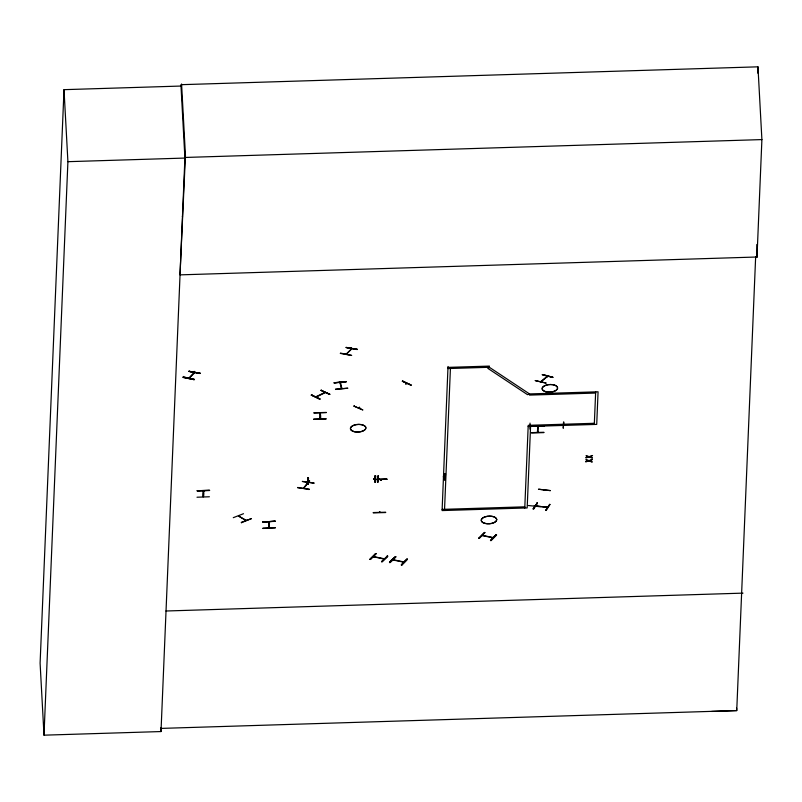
<?xml version="1.0" encoding="UTF-8"?>
<svg xmlns="http://www.w3.org/2000/svg" width="802" height="802" viewBox="0 0 802 802"><rect width="100%" height="100%" fill="white"/><g stroke="black" fill="none" stroke-linecap="round" stroke-linejoin="round"><path stroke-width="1.2" d="M326.083 418.855L313.682 419.165M373.261 512.558L385.662 512.217M385.652 512.548L373.251 512.869M531.475 432.96L543.876 432.619M528.388 505.521L540.317 506.744M197.001 497.23L209.402 496.769M203.197 490.914C201.633 499.245 204.6 498.363 203.628 490.904M181.011 86.045L64.01 89.664L40.1 663.164L44 735.173L161.001 731.554L184.911 158.064L180.931 84.691L757.96 66.827L761.9 139.588L756.998 257.081M44 735.173L67.909 161.683L64.01 89.664M313.953 412.799L326.354 412.418M319.547 418.965L319.878 413.06M320.379 413.561C319.838 411.326 321.843 420.148 319.567 418.544M448.017 366.474L442.092 510.573L527.175 507.937L530.573 426.443M444.549 509.31L450.423 368.489M524.769 508.007L528.217 425.331L594.352 423.286M594.302 424.469L595.665 391.877M757.7 73.072L757.96 66.827M340.519 382.514L340.028 383.095L340.71 383.035M530.022 423.105L529.992 429.14M530.744 426.383L530.272 426.353M563.856 422.063L563.245 428.258L563.545 422.143M307.828 478.062L308.519 478.042L308.179 484.157C308.219 464.498 307.767 496.989 308.339 477.972M307.878 477.982L307.497 484.147M309.592 481.17L308.379 481.23M373.622 479.205L374.745 479.145M375.206 482.002L374.995 475.827L374.584 482.092L375.276 482.082L375.587 475.907L375.276 482.082M377.441 481.942L377.812 475.817L378.444 475.877L378.113 481.982L377.421 482.002L378.023 481.842M377.932 481.912L378.333 475.776M379.496 478.764L378.544 478.754M379.486 479.025L378.323 478.794M381.171 479.776L380.519 479.706L381.15 480.197M379.256 512.388L379.717 511.696L379.747 512.358M381.01 480.328L381.1 479.776M379.757 512.247L379.777 511.816M443.436 476.799L444.549 476.979L443.566 476.769M445.2 479.917L444.679 479.857L444.95 473.721L444.508 479.927L445.2 479.917L445.531 473.771L444.849 473.822M531.836 426.123L544.237 425.772L531.846 426.163M537.811 426.343L537.711 427.005L538.342 426.875M537.43 432.368L537.761 426.423M537.982 432.308L538.242 426.323M309.331 489.12L297.572 487.726M309.121 489.531L297.753 487.456M544.368 490.423L544.167 490.042M183.097 377.381L194.224 379.647L183.097 377.401L183.377 376.489M194.475 379.286L183.357 376.98L194.224 379.647M340.519 353.091L351.687 355.446L340.279 353.411M535.265 380.629L546.202 383.115L535.295 380.559M540.728 381.682L541.861 381.201L541.22 381.772M547.626 376.338L546.984 376.91M339.998 382.634L339.868 381.632M353.903 406.043L362.895 409.962L353.862 406.113L354.364 405.882M311.818 394.925L311.316 395.175L311.747 394.805M268.891 527.886L268.881 527.205M233.272 517.681L243.507 513.711M203.056 491.045L203.738 491.446M202.876 496.478L203.507 496.458M303.387 488.338L304.329 487.766L303.788 488.398M307.397 482.984L307.858 482.463M308.229 482.654L307.878 483.145M268.78 521.912L269.402 521.881L268.78 522.333M268.82 527.335L269.412 527.826L269.332 521.891M375.436 553.661L375.968 553.621L369.872 559.345L370.484 559.465L376.058 553.791L375.436 553.661L369.872 559.345M395.536 556.839L390.073 562.643C386.474 563.094 405.21 549.049 389.993 562.473M479.265 538.152L484.839 532.468M533.14 508.869L537.38 502.884L533.089 508.939L533.751 509.009L537.47 503.044L536.869 502.894M238.515 516.097L246.294 520.378M319.627 418.544L320.188 418.524M303.427 488.278L307.707 482.573M380.609 479.726L380.539 480.258M537.44 431.907L538.062 431.887M188.831 378.113L194.034 372.569M345.933 354.143L346.544 353.652M350.875 349.161L351.426 349.201L351.316 348.138M346.314 354.364L351.807 348.659M530.202 426.123L530.333 426.083M563.365 425.341L562.703 425.321L563.395 425.09M535.726 505.892L547.375 507.476M536.598 506.283L535.636 506.202M546.242 507.095L547.275 507.215M549.901 504.378L545.581 510.363L546.232 510.433L549.961 504.458L549.3 504.388M189.773 377.752L189.152 377.632M194.154 371.486C193.823 374.153 193.783 373.05 194.204 371.426M346.925 353.872L346.374 353.762M540.809 381.562L547.154 376.278L546.864 376.92M547.505 376.439L541.099 381.782M324.71 392.459L315.978 396.789M325.261 392.639L316.168 397.07M314.093 483.025L302.294 481.431L313.903 483.195M303.888 488.318L308.239 482.603M238.465 515.967L245.943 520.518M200.299 373.271L188.901 371.386L200.32 373.291M357.481 349.401L346.053 347.507L357.451 349.381M345.993 354.223L351.777 348.75M375.968 553.621L370.334 559.365M387.286 556.027L381.572 561.751L382.183 561.881L387.757 556.197L381.662 561.681L387.697 556.117L387.135 556.067M389.461 562.513L395.075 556.768M406.875 559.194L401.16 564.929L401.772 565.049C413.692 553.681 403.065 561.23 401.772 565.049M401.722 564.969L407.326 559.305M490.523 540.418L496.097 534.733L490.453 540.548L491.075 540.678L496.638 534.994L496.027 534.874M537.51 431.837L537.47 432.448M308.359 480.989L309.602 480.949M443.305 476.809L444.609 476.729M307.868 483.095L307.808 483.115M359.637 407.606C357.451 408.418 360.95 407.446 359.206 407.396M406.554 383.516L405.922 383.837M317.091 396.639L316.89 396.419M189.392 378.153L194.655 372.689L194.595 371.496M351.256 348.69L350.775 349.191L351.196 348.188M405.491 383.627L405.972 383.857M406.594 383.536L405.782 383.857M534.252 505.751L534.844 505.821M374.574 479.175L373.491 479.185M341.832 388.449L340.469 382.564M359.386 407.396L358.494 407.767L359.476 407.346M329.853 394.273L320.99 390.233L329.421 394.414M321.442 390.163L320.93 390.414L329.853 394.293M311.306 395.155L320.229 399.065L311.687 394.915M203.608 491.576L203.688 491.024M538.202 426.945L537.771 426.955M246.234 520.237L245.171 520.157M241.552 522.653L251.467 518.593L241.222 522.373L241.592 522.754M373.371 556.528L384.338 558.793M384.198 559.034L373.381 556.799M482.253 535.325L493.14 537.541M493.08 537.831L482.263 535.606M403.677 562.172L392.769 559.936M346.103 347.356L357.211 349.562M194.154 373.11L193.974 371.516M189.382 377.541L188.771 378.173M542.172 374.745L552.748 377.501M238.806 515.816L239.587 516.187M334.063 382.965L346.384 381.782M341.782 387.957L341.201 387.907L341.411 388.549M335.467 389.13L347.868 388.198L335.547 389.461M275.256 521.35L262.845 521.891M262.896 528.147L275.307 527.616M756.867 244.49L757.008 257.001L755.644 257.041L736.737 710.582L711.645 711.444M197.202 490.954L209.603 490.513M184.871 157.463L761.9 139.588M67.909 161.683L184.911 158.064M757.008 257.001L179.979 274.865L185.442 155.377L181.573 83.959M448.057 367.376L489.4 366.093L489.35 367.286L448.007 368.559M595.615 393.06L529.47 395.105L529.52 393.922L489.741 367.537L487.766 368.298L527.546 394.684L529.52 393.922L598.071 391.797L596.718 424.398L528.167 426.514M313.943 413.01L326.334 412.589M313.682 419.286L326.093 418.895M442.143 509.38L524.819 506.824M165.964 611.004L742.993 593.129M160.971 728.406L736.737 710.582L736.607 708.116M531.485 432.629L543.886 432.278M374.915 475.987L375.607 475.967M373.501 478.964L374.755 478.934M378.303 479.065L379.526 479.005M374.634 479.676L387.025 479.295M239.156 516.428L239.527 516.207M402.353 381.15L410.885 385.231M393.221 559.716L404.038 561.981M535.796 505.942L547.385 507.255M546.232 510.433L545.651 510.222M550.393 490.583L538.473 489.22L550.302 490.623M406.724 559.245L407.346 559.365M341.351 388.479L340.038 382.604M268.84 527.806L268.84 521.781L268.73 522.403M311.346 395.085L319.727 399.316M350.755 348.028L350.815 349.221M275.307 527.917L262.906 528.458M193.613 372.359L193.653 373.11M182.425 216.159L182.455 216.761M160.801 727.825L161.001 731.554M197.212 490.724L209.613 490.313L197.222 490.744M585.771 461.731L589.019 461.09L592.297 462.002L589.731 460.799L592.407 459.456L589.079 460.589L585.851 459.686L588.377 460.869L585.771 461.731M585.931 457.772L589.179 457.12L592.467 458.032L589.891 456.839L592.568 455.496L589.249 456.619L586.021 455.726L588.538 456.909L585.931 457.772M374.644 479.446L387.055 479.145L374.654 479.466M478.774 538.082L479.375 538.272L484.939 532.588L484.328 532.458L478.804 538.082M542.443 374.534L553.049 377.341L542.483 374.554M402.784 381.04L402.283 381.291L411.316 385.12L402.784 381.04M188.971 371.236L200.089 373.481L188.971 371.236M346.334 381.551L334.003 382.785L346.324 381.592M275.256 521.17L262.855 522.042L275.256 521.17M544.217 425.972L531.816 426.313L544.217 425.972M354.143 431.636A7.749 3.799 -3.1 0 0 365.882 427.977A7.749 3.799 -3.1 0 0 354.414 425.03A7.749 3.799 -3.1 0 0 354.143 431.636A7.709 3.789 -3.1 0 0 365.852 427.977A7.709 3.789 -3.1 0 0 354.434 425.05A7.709 3.789 -3.1 0 0 354.163 431.626M484.969 523.395A7.749 3.799 -3.1 0 0 496.709 519.736A7.709 3.789 -3.1 0 0 485.26 516.789A7.749 3.799 -3.1 0 0 484.969 523.395M496.709 519.736A7.749 3.799 -3.1 0 0 485.25 516.789A7.709 3.789 -3.1 0 0 484.989 523.365A7.709 3.789 -3.1 0 0 496.679 519.716M545.871 391.757A7.749 3.799 -3.1 0 0 557.611 388.098A7.709 3.789 -3.1 0 0 546.162 385.15A7.749 3.799 -3.1 0 0 545.871 391.757A7.709 3.789 -3.1 0 0 557.58 388.078A7.749 3.799 -3.1 0 0 546.142 385.15A7.709 3.789 -3.1 0 0 545.881 391.727"/></g></svg>
